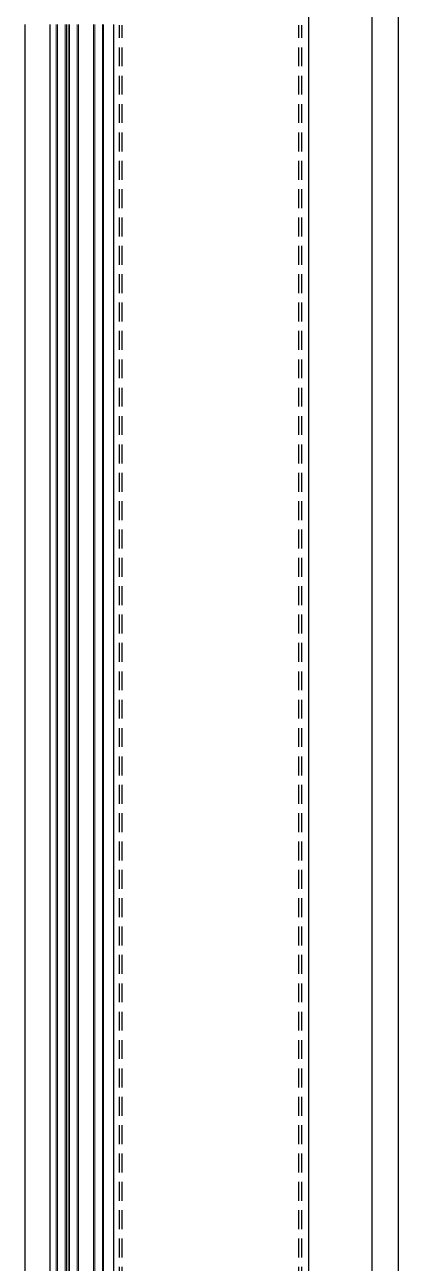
# Model space of a CAD drawing. Extents: x -3378 to 102197, y -3799 to 48702.
# Drawn here: x 58876 to 59172, y 29926 to 30909 of the extents above; entities that cross this region are included whole.
import ezdxf

# ---------------------------------------------------------------- set-up
doc = ezdxf.new("R2010")
doc.units = 0
doc.linetypes.add('HIDDEN', pattern=[0.375, 0.25, -0.125])
doc.layers.add('BCM-GLA', color=4, linetype='Continuous', lineweight=5)
for name, color, linetype in [('結構體 STRUCTURAL', 154, 'Continuous'), ('金屬面材 METAL PANEL', 2, 'Continuous'), ('隱藏線 HIDDEN', 8, 'HIDDEN')]:
    doc.layers.add(name, color=color, linetype=linetype)

msp = doc.modelspace()

# ---------------------------------------------------------------- linework, layer by layer
at = {"layer": 'BCM-GLA', "linetype": 'ByBlock', "elevation": 0}
for points in [[(58901.111, 30908.686), (58901.111, 29066.584), (58902.111, 29065.584), (58909.111, 29065.584), (58909.111, 30908.686)], [(58918.611, 30908.686), (58918.611, 29066.584), (58917.611, 29065.584), (58910.611, 29065.584), (58910.611, 30908.686)], [(58938.611, 30908.686), (58938.611, 29066.584), (58937.611, 29065.584), (58930.611, 29065.584), (58930.611, 30908.686)]]:
    msp.add_lwpolyline(points, dxfattribs=at)
at = {"layer": 'BCM-GLA', "color": 5, "linetype": 'ByBlock', "elevation": 0}
for points in [[(58902.111, 30908.686), (58902.111, 29066.999), (58902.525, 29066.584), (58908.111, 29066.584), (58908.111, 30908.686)], [(58917.611, 30908.686), (58917.611, 29066.999), (58917.196, 29066.584), (58911.611, 29066.584), (58911.611, 30908.686)], [(58937.611, 30908.686), (58937.611, 29066.999), (58937.196, 29066.584), (58931.611, 29066.584), (58931.611, 30908.686)]]:
    msp.add_lwpolyline(points, dxfattribs=at)
at = {"layer": '結構體 STRUCTURAL'}
for p, q in [((59151.111, 33243.085, 0), (59151.111, 21180.085, 0)), ((59172.111, 33243.085, 0), (59172.111, 21180.085, 0))]:
    msp.add_line(p, q, dxfattribs=at)
at = {"layer": '金屬面材 METAL PANEL'}
msp.add_line((58946.611, 28998.085, 0), (58946.611, 30908.686, 0), dxfattribs=at)
at = {"layer": '金屬面材 METAL PANEL', "elevation": 0}
for points in [[(59101.118, 33698.085), (59101.111, 28998.085)], [(58876.111, 30908.686), (58876.111, 29098.085), (58896.111, 29098.085), (58896.111, 30908.686)]]:
    msp.add_lwpolyline(points, dxfattribs=at)
at = {"layer": '隱藏線 HIDDEN', "linetype": 'HIDDEN', "ltscale": 60}
for p, q in [((58951.11, 29098.085, 0), (58951.11, 30908.32, 0)), ((58953.41, 29098.085, 0), (58953.41, 30908.32, 0)), ((59093.31, 29098.085, 0), (59093.31, 30908.32, 0)), ((59095.61, 29098.085, 0), (59095.61, 30908.32, 0))]:
    msp.add_line(p, q, dxfattribs=at)

doc.saveas('drawing.dxf')
